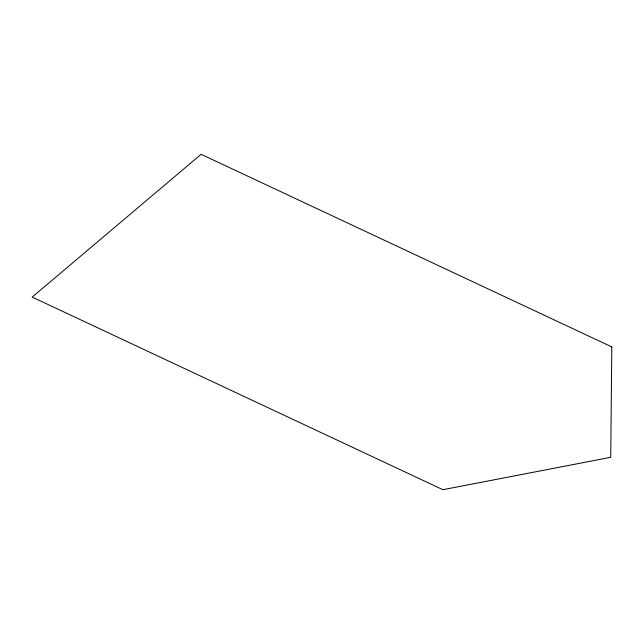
<?xml version="1.0" encoding="UTF-8"?>
<svg xmlns="http://www.w3.org/2000/svg" width="644" height="644" viewBox="0 0 644 644"><rect width="100%" height="100%" fill="white"/><g stroke="black" fill="none" stroke-linecap="round" stroke-linejoin="round"><path stroke-width="0.97" d="M611.8 346.915L610.729 457.304L442.895 489.706L32.2 297.085L201.105 154.294L611.8 346.915"/></g></svg>
